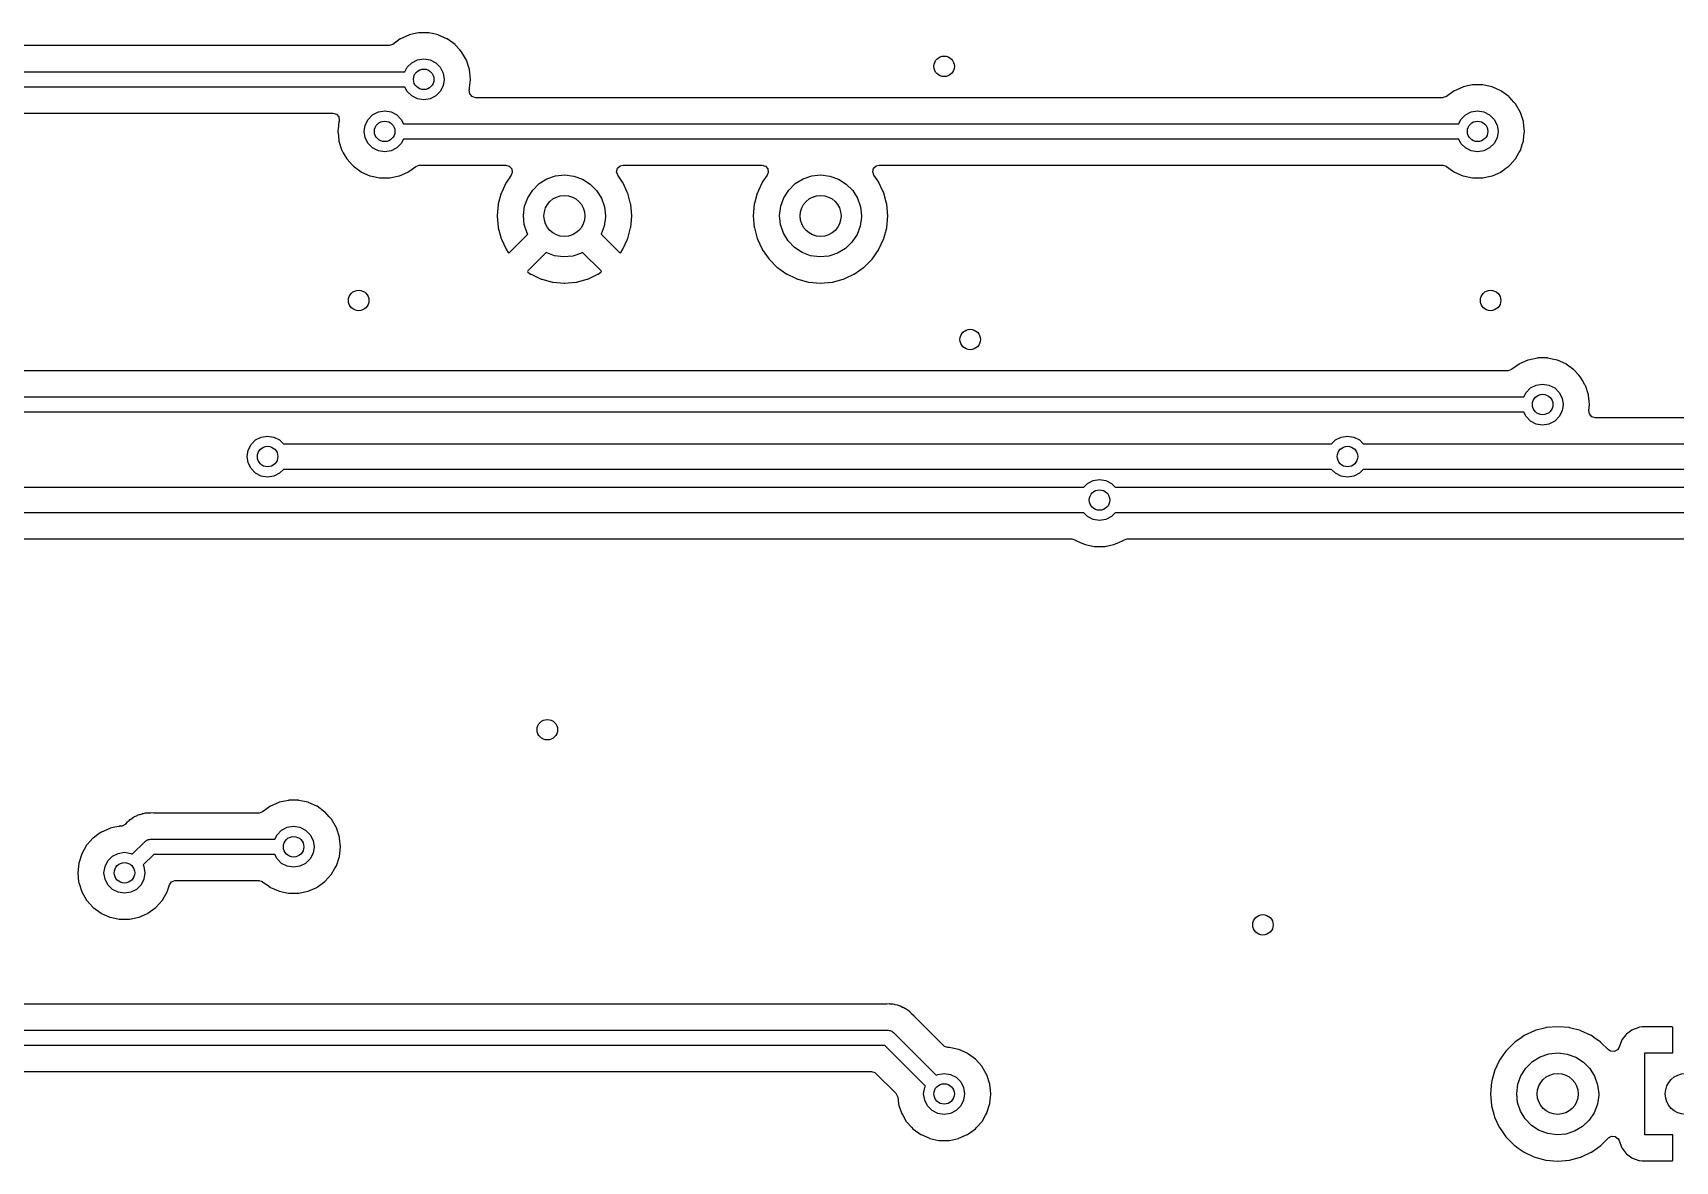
# Model space of a CAD drawing. Extents: x 51 to 243, y -135 to -54.
# Drawn here: x 165.85 to 197.91, y -116.38 to -94.34 of the extents above; entities that cross this region are included whole.
import ezdxf

# ---------------------------------------------------------------- set-up
doc = ezdxf.new("R2010")
doc.units = 0
doc.layers.add('BLACK', color=7, linetype='CONTINUOUS')

msp = doc.modelspace()

# ---------------------------------------------------------------- linework, layer by layer
at = {"layer": 'BLACK', "linetype": 'CONTINUOUS'}
for p, q in [((172.876, -94.5674), (172.809, -94.5913)), ((173.025, -94.4589), (172.876, -94.5673)), ((172.876, -94.5673), (172.876, -94.5674)), ((173.031, -94.4562), (173.025, -94.4589)), ((173.194, -94.3839), (173.031, -94.4562)), ((173.031, -94.4562), (173.031, -94.4562)), ((173.2, -94.3812), (173.194, -94.3839)), ((173.194, -94.3839), (173.194, -94.3839)), ((173.312, -94.3573), (173.2, -94.3812)), ((173.38, -94.3429), (173.312, -94.3573)), ((173.387, -94.3415), (173.38, -94.3429)), ((173.38, -94.3429), (173.38, -94.3429)), ((173.577, -94.3415), (173.387, -94.3415)), ((173.584, -94.3429), (173.577, -94.3415)), ((173.652, -94.3573), (173.584, -94.3429)), ((173.584, -94.3429), (173.584, -94.3429)), ((173.764, -94.3812), (173.652, -94.3573)), ((173.77, -94.3839), (173.764, -94.3812)), ((173.933, -94.4562), (173.77, -94.3839)), ((173.77, -94.3839), (173.77, -94.3839)), ((173.939, -94.4589), (173.933, -94.4562)), ((173.933, -94.4562), (173.933, -94.4562)), ((174.093, -94.5711), (173.939, -94.4589)), ((174.098, -94.576), (174.093, -94.5711)), ((174.184, -94.6714), (174.098, -94.576)), ((174.098, -94.576), (174.098, -94.576)), ((172.802, -94.5915), (107.441, -94.5915)), ((172.809, -94.5913), (172.802, -94.5915)), ((173.247, -94.9264), (173.358, -94.8696)), ((173.358, -94.8696), (173.482, -94.85)), ((173.482, -94.85), (173.606, -94.8696)), ((173.606, -94.8696), (173.717, -94.9264)), ((174.221, -94.7131), (174.184, -94.6714)), ((174.317, -94.8784), (174.221, -94.7131)), ((174.376, -95.0601), (174.317, -94.8784)), ((99.06, -95.1), (173.115, -95.1)), ((173.115, -95.1), (173.158, -95.0149)), ((173.158, -95.0149), (173.247, -94.9264)), ((173.717, -94.9264), (173.806, -95.0149)), ((173.806, -95.0149), (173.862, -95.1264)), ((173.862, -95.1264), (173.882, -95.25)), ((174.396, -95.25), (174.376, -95.0601)), ((173.115, -95.4), (99.1221, -95.4)), ((173.158, -95.4851), (173.115, -95.4)), ((173.247, -95.5736), (173.158, -95.4851)), ((173.806, -95.4851), (173.717, -95.5736)), ((173.862, -95.3736), (173.806, -95.4851)), ((173.882, -95.25), (173.862, -95.3736)), ((174.37, -95.4636), (174.372, -95.4527)), ((174.38, -95.5338), (174.37, -95.4636)), ((174.372, -95.4527), (174.374, -95.4462)), ((174.372, -95.4527), (174.372, -95.4527)), ((174.374, -95.4462), (174.376, -95.4399)), ((174.376, -95.4399), (174.378, -95.4127)), ((174.378, -95.4127), (174.395, -95.2566)), ((174.426, -95.5875), (174.38, -95.5338)), ((174.395, -95.2566), (174.396, -95.25)), ((193.599, -95.4749), (193.45, -95.5833)), ((193.605, -95.4722), (193.599, -95.4749)), ((193.768, -95.3999), (193.605, -95.4722)), ((193.605, -95.4722), (193.605, -95.4722)), ((193.774, -95.3972), (193.768, -95.3999)), ((193.768, -95.3999), (193.768, -95.3999)), ((193.867, -95.3774), (193.774, -95.3972)), ((193.954, -95.3589), (193.867, -95.3774)), ((193.961, -95.3575), (193.954, -95.3589)), ((193.954, -95.3589), (193.954, -95.3589)), ((194.151, -95.3575), (193.961, -95.3575)), ((194.158, -95.3589), (194.151, -95.3575)), ((194.245, -95.3774), (194.158, -95.3589)), ((194.158, -95.3589), (194.158, -95.3589)), ((194.338, -95.3972), (194.245, -95.3774)), ((194.344, -95.3999), (194.338, -95.3972)), ((194.401, -95.4249), (194.344, -95.3999)), ((194.344, -95.3999), (194.344, -95.3999)), ((194.507, -95.4722), (194.401, -95.4249)), ((194.513, -95.4749), (194.507, -95.4722)), ((194.507, -95.4722), (194.507, -95.4722)), ((194.667, -95.5871), (194.513, -95.4749)), ((173.358, -95.6304), (173.247, -95.5736)), ((173.482, -95.65), (173.358, -95.6304)), ((173.606, -95.6304), (173.482, -95.65)), ((173.717, -95.5736), (173.606, -95.6304)), ((174.495, -95.6075), (174.426, -95.5875)), ((193.376, -95.6075), (174.495, -95.6075)), ((193.383, -95.6073), (193.376, -95.6075)), ((193.45, -95.5834), (193.383, -95.6073)), ((193.45, -95.5833), (193.45, -95.5834)), ((194.672, -95.592), (194.667, -95.5871)), ((194.762, -95.6924), (194.672, -95.592)), ((194.672, -95.592), (194.672, -95.592)), ((194.795, -95.7291), (194.762, -95.6924)), ((194.891, -95.8944), (194.795, -95.7291)), ((99.3849, -95.9085), (171.707, -95.9085)), ((171.707, -95.9085), (171.776, -95.9285)), ((171.776, -95.9285), (171.822, -95.9822)), ((171.818, -96.1592), (171.806, -96.266)), ((171.826, -96.0826), (171.818, -96.1592)), ((171.822, -95.9822), (171.832, -96.0524)), ((171.828, -96.0698), (171.826, -96.0761)), ((171.826, -96.0761), (171.826, -96.0826)), ((171.826, -96.0826), (171.826, -96.0826)), ((171.83, -96.0633), (171.828, -96.0698)), ((171.832, -96.0524), (171.83, -96.0633)), ((171.83, -96.0633), (171.83, -96.0633)), ((172.32, -96.266), (172.34, -96.1424)), ((172.34, -96.1424), (172.396, -96.0309)), ((172.396, -96.0309), (172.485, -95.9424)), ((172.485, -95.9424), (172.596, -95.8856)), ((172.596, -95.8856), (172.72, -95.866)), ((172.72, -95.866), (172.844, -95.8856)), ((172.844, -95.8856), (172.955, -95.9424)), ((172.955, -95.9424), (173.044, -96.0309)), ((173.044, -96.0309), (173.087, -96.116)), ((173.087, -96.116), (193.689, -96.116)), ((193.689, -96.116), (193.732, -96.0309)), ((193.732, -96.0309), (193.821, -95.9424)), ((193.821, -95.9424), (193.932, -95.8856)), ((193.932, -95.8856), (194.056, -95.866)), ((194.056, -95.866), (194.18, -95.8856)), ((194.18, -95.8856), (194.291, -95.9424)), ((194.291, -95.9424), (194.38, -96.0309)), ((194.38, -96.0309), (194.436, -96.1424)), ((194.436, -96.1424), (194.456, -96.266)), ((194.95, -96.0761), (194.891, -95.8944)), ((194.95, -96.0826), (194.95, -96.0761)), ((194.958, -96.1592), (194.95, -96.0826)), ((194.95, -96.0826), (194.95, -96.0826)), ((194.97, -96.266), (194.958, -96.1592)), ((171.806, -96.266), (171.807, -96.2726)), ((171.807, -96.2726), (171.815, -96.3453)), ((171.815, -96.3453), (171.826, -96.4559)), ((171.826, -96.4559), (171.885, -96.6376)), ((172.34, -96.3896), (172.32, -96.266)), ((172.396, -96.5011), (172.34, -96.3896)), ((172.485, -96.5896), (172.396, -96.5011)), ((173.044, -96.5011), (172.955, -96.5896)), ((173.087, -96.416), (173.044, -96.5011)), ((193.689, -96.416), (173.087, -96.416)), ((193.732, -96.5011), (193.689, -96.416)), ((193.821, -96.5896), (193.732, -96.5011)), ((194.38, -96.5011), (194.291, -96.5896)), ((194.436, -96.3896), (194.38, -96.5011)), ((194.456, -96.266), (194.436, -96.3896)), ((194.929, -96.52), (194.95, -96.4559)), ((194.95, -96.4559), (194.961, -96.3453)), ((194.961, -96.3453), (194.969, -96.2726)), ((194.969, -96.2726), (194.97, -96.266)), ((171.885, -96.6376), (171.889, -96.6433)), ((171.889, -96.6433), (171.889, -96.6433)), ((171.889, -96.6433), (171.912, -96.6827)), ((171.912, -96.6827), (171.981, -96.8029)), ((171.981, -96.8029), (171.985, -96.8079)), ((171.985, -96.8079), (171.985, -96.8079)), ((171.985, -96.8079), (172.086, -96.9198)), ((172.596, -96.6464), (172.485, -96.5896)), ((172.72, -96.666), (172.596, -96.6464)), ((172.844, -96.6464), (172.72, -96.666)), ((172.955, -96.5896), (172.844, -96.6464)), ((193.932, -96.6464), (193.821, -96.5896)), ((194.056, -96.666), (193.932, -96.6464)), ((194.18, -96.6464), (194.056, -96.666)), ((194.291, -96.5896), (194.18, -96.6464)), ((194.69, -96.9198), (194.791, -96.8079)), ((194.791, -96.8079), (194.795, -96.8029)), ((194.791, -96.8079), (194.791, -96.8079)), ((194.795, -96.8029), (194.864, -96.6827)), ((194.864, -96.6827), (194.887, -96.6433)), ((194.887, -96.6433), (194.891, -96.6376)), ((194.887, -96.6433), (194.887, -96.6433)), ((194.891, -96.6376), (194.929, -96.52)), ((172.086, -96.9198), (172.109, -96.9449)), ((172.109, -96.9449), (172.166, -96.9866)), ((172.166, -96.9866), (172.232, -97.0346)), ((172.232, -97.0346), (172.263, -97.0571)), ((172.263, -97.0571), (172.269, -97.0598)), ((172.269, -97.0598), (172.269, -97.0598)), ((172.269, -97.0598), (172.432, -97.1321)), ((172.432, -97.1321), (172.438, -97.1348)), ((172.438, -97.1348), (172.531, -97.1546)), ((172.909, -97.1546), (173.002, -97.1348)), ((173.002, -97.1348), (173.008, -97.1321)), ((173.008, -97.1321), (173.171, -97.0598)), ((173.171, -97.0598), (173.177, -97.0571)), ((173.171, -97.0598), (173.171, -97.0598)), ((173.177, -97.0571), (173.208, -97.0346)), ((173.208, -97.0346), (173.325, -96.9498)), ((173.325, -96.9498), (173.326, -96.9486)), ((173.326, -96.9486), (173.393, -96.9247)), ((173.393, -96.9247), (173.4, -96.9245)), ((173.4, -96.9245), (175.085, -96.9245)), ((175.085, -96.9245), (175.153, -96.9445)), ((175.188, -97.1228), (175.095, -97.256)), ((175.153, -96.9445), (175.2, -96.9982)), ((175.21, -97.0684), (175.188, -97.1228)), ((175.2, -96.9982), (175.21, -97.0684)), ((175.888, -97.1931), (176.057, -97.1357)), ((176.057, -97.1357), (176.235, -97.117)), ((176.235, -97.117), (176.412, -97.1381)), ((176.412, -97.1381), (176.58, -97.198)), ((177.247, -97.0555), (177.264, -96.9866)), ((177.27, -97.1228), (177.247, -97.0555)), ((177.264, -96.9866), (177.316, -96.9381)), ((177.363, -97.256), (177.27, -97.1228)), ((177.316, -96.9381), (177.373, -96.9245)), ((177.373, -96.9245), (180.085, -96.9245)), ((180.085, -96.9245), (180.153, -96.9445)), ((180.188, -97.1228), (180.091, -97.2603)), ((180.153, -96.9445), (180.199, -96.9982)), ((180.209, -97.0684), (180.188, -97.1228)), ((180.199, -96.9982), (180.209, -97.0684)), ((180.888, -97.1931), (181.057, -97.1357)), ((181.057, -97.1357), (181.235, -97.117)), ((181.235, -97.117), (181.412, -97.1381)), ((181.412, -97.1381), (181.58, -97.198)), ((182.248, -97.0555), (182.265, -96.9866)), ((182.27, -97.1228), (182.248, -97.0555)), ((182.265, -96.9866), (182.317, -96.9381)), ((182.367, -97.2603), (182.27, -97.1228)), ((182.317, -96.9381), (182.373, -96.9245)), ((182.373, -96.9245), (193.376, -96.9245)), ((193.376, -96.9245), (193.444, -96.9445)), ((193.444, -96.9445), (193.45, -96.9486)), ((193.45, -96.9486), (193.451, -96.9498)), ((193.451, -96.9498), (193.568, -97.0346)), ((193.568, -97.0346), (193.599, -97.0571)), ((193.599, -97.0571), (193.605, -97.0598)), ((193.605, -97.0598), (193.605, -97.0598)), ((193.605, -97.0598), (193.768, -97.1321)), ((193.768, -97.1321), (193.774, -97.1348)), ((193.774, -97.1348), (193.867, -97.1546)), ((194.245, -97.1546), (194.338, -97.1348)), ((194.338, -97.1348), (194.344, -97.1321)), ((194.344, -97.1321), (194.507, -97.0598)), ((194.507, -97.0598), (194.513, -97.0571)), ((194.507, -97.0598), (194.507, -97.0598)), ((194.513, -97.0571), (194.544, -97.0346)), ((194.544, -97.0346), (194.61, -96.9866)), ((194.61, -96.9866), (194.667, -96.9449)), ((194.667, -96.9449), (194.69, -96.9198)), ((172.531, -97.1546), (172.618, -97.1731)), ((172.618, -97.1731), (172.618, -97.1731)), ((172.618, -97.1731), (172.625, -97.1745)), ((172.625, -97.1745), (172.815, -97.1745)), ((172.815, -97.1745), (172.822, -97.1731)), ((172.822, -97.1731), (172.909, -97.1546)), ((172.822, -97.1731), (172.822, -97.1731)), ((174.998, -97.4629), (174.994, -97.4732)), ((175.09, -97.2655), (174.998, -97.4629)), ((175.095, -97.256), (175.09, -97.2655)), ((175.512, -97.5613), (175.609, -97.4114)), ((175.609, -97.4114), (175.736, -97.2866)), ((175.736, -97.2866), (175.888, -97.1931)), ((176.58, -97.198), (176.73, -97.2935)), ((176.73, -97.2935), (176.856, -97.4201)), ((176.856, -97.4201), (176.95, -97.5713)), ((177.368, -97.2655), (177.363, -97.256)), ((177.46, -97.4629), (177.368, -97.2655)), ((177.464, -97.4732), (177.46, -97.4629)), ((179.995, -97.4678), (179.993, -97.4731)), ((180.018, -97.4184), (179.995, -97.4678)), ((180.089, -97.2652), (180.018, -97.4184)), ((180.091, -97.2603), (180.089, -97.2652)), ((180.089, -97.2652), (180.089, -97.2652)), ((180.512, -97.5613), (180.609, -97.4114)), ((180.609, -97.4114), (180.736, -97.2866)), ((180.736, -97.2866), (180.888, -97.1931)), ((181.58, -97.198), (181.73, -97.2935)), ((181.73, -97.2935), (181.856, -97.4201)), ((181.856, -97.4201), (181.95, -97.5713)), ((182.369, -97.2652), (182.367, -97.2603)), ((182.44, -97.4184), (182.369, -97.2652)), ((182.369, -97.2652), (182.369, -97.2652)), ((182.463, -97.4678), (182.44, -97.4184)), ((182.465, -97.4731), (182.463, -97.4678)), ((193.867, -97.1546), (193.954, -97.1731)), ((193.954, -97.1731), (193.954, -97.1731)), ((193.954, -97.1731), (193.961, -97.1745)), ((193.961, -97.1745), (194.151, -97.1745)), ((194.151, -97.1745), (194.158, -97.1731)), ((194.158, -97.1731), (194.245, -97.1546)), ((194.158, -97.1731), (194.158, -97.1731)), ((174.935, -97.6945), (174.916, -97.9115)), ((174.937, -97.6837), (174.935, -97.6945)), ((174.994, -97.4732), (174.937, -97.6837)), ((175.429, -97.9058), (175.451, -97.7289)), ((175.451, -97.7289), (175.512, -97.5613)), ((176.95, -97.5713), (177.009, -97.7398)), ((177.009, -97.7398), (177.029, -97.917)), ((177.521, -97.6837), (177.464, -97.4732)), ((177.523, -97.6945), (177.521, -97.6837)), ((177.542, -97.9115), (177.523, -97.6945)), ((179.935, -97.6889), (179.916, -97.917)), ((179.947, -97.6469), (179.935, -97.6889)), ((179.993, -97.4731), (179.947, -97.6469)), ((179.993, -97.4731), (179.993, -97.4731)), ((180.429, -97.9058), (180.451, -97.7289)), ((180.451, -97.7289), (180.512, -97.5613)), ((181.95, -97.5713), (182.009, -97.7398)), ((182.009, -97.7398), (182.029, -97.917)), ((182.511, -97.6469), (182.465, -97.4731)), ((182.465, -97.4731), (182.465, -97.4731)), ((182.523, -97.6889), (182.511, -97.6469)), ((182.542, -97.917), (182.523, -97.6889)), ((174.916, -97.9115), (174.916, -97.9225)), ((174.916, -97.9225), (174.935, -98.1395)), ((175.446, -98.0833), (175.429, -97.9058)), ((175.503, -98.2526), (175.446, -98.0833)), ((177.029, -97.9393), (177.004, -98.116)), ((177.029, -97.917), (177.029, -97.9393)), ((177.523, -98.1395), (177.542, -97.9225)), ((177.542, -97.9225), (177.542, -97.9115)), ((179.916, -97.917), (179.935, -98.1451)), ((180.446, -98.0833), (180.429, -97.9058)), ((180.503, -98.2526), (180.446, -98.0833)), ((182.029, -97.9393), (182.004, -98.116)), ((182.029, -97.917), (182.029, -97.9393)), ((182.523, -98.1451), (182.542, -97.917)), ((174.935, -98.1395), (174.937, -98.1503)), ((174.937, -98.1503), (174.994, -98.3608)), ((174.994, -98.3608), (174.998, -98.3711)), ((174.998, -98.3711), (175.09, -98.5685)), ((175.155, -98.6314), (175.515, -98.2721)), ((175.515, -98.2721), (175.503, -98.2526)), ((177.004, -98.116), (176.944, -98.273)), ((176.944, -98.273), (177.303, -98.6321)), ((177.368, -98.5685), (177.46, -98.3711)), ((177.46, -98.3711), (177.464, -98.3608)), ((177.464, -98.3608), (177.521, -98.1503)), ((177.521, -98.1503), (177.523, -98.1395)), ((179.935, -98.1451), (179.937, -98.1504)), ((179.937, -98.1504), (179.937, -98.1504)), ((179.937, -98.1504), (179.992, -98.3564)), ((179.992, -98.3564), (179.995, -98.3662)), ((179.995, -98.3662), (179.997, -98.3712)), ((179.997, -98.3712), (179.997, -98.3712)), ((179.997, -98.3712), (180.089, -98.5688)), ((180.595, -98.4051), (180.503, -98.2526)), ((180.719, -98.5334), (180.595, -98.4051)), ((181.941, -98.2827), (181.842, -98.4312)), ((182.004, -98.116), (181.941, -98.2827)), ((182.369, -98.5688), (182.461, -98.3712)), ((182.461, -98.3712), (182.463, -98.3662)), ((182.461, -98.3712), (182.461, -98.3712)), ((182.463, -98.3662), (182.466, -98.3564)), ((182.466, -98.3564), (182.521, -98.1504)), ((182.521, -98.1504), (182.523, -98.1451)), ((182.521, -98.1504), (182.521, -98.1504)), ((175.09, -98.5685), (175.095, -98.578)), ((175.095, -98.578), (175.132, -98.63)), ((175.132, -98.63), (175.142, -98.6384)), ((175.142, -98.6384), (175.155, -98.6314)), ((175.873, -98.6327), (175.514, -98.9913)), ((176.035, -98.6932), (175.873, -98.6327)), ((176.212, -98.7168), (176.035, -98.6932)), ((176.39, -98.7007), (176.212, -98.7168)), ((176.559, -98.6455), (176.39, -98.7007)), ((176.584, -98.631), (176.559, -98.6455)), ((176.943, -98.9906), (176.584, -98.631)), ((177.303, -98.6321), (177.315, -98.6385)), ((177.315, -98.6385), (177.327, -98.6292)), ((177.327, -98.6292), (177.363, -98.578)), ((177.363, -98.578), (177.368, -98.5685)), ((180.089, -98.5688), (180.089, -98.5688)), ((180.089, -98.5688), (180.091, -98.5737)), ((180.091, -98.5737), (180.223, -98.7613)), ((180.868, -98.6311), (180.719, -98.5334)), ((181.035, -98.6932), (180.868, -98.6311)), ((181.212, -98.7168), (181.035, -98.6932)), ((181.39, -98.7007), (181.212, -98.7168)), ((181.559, -98.6455), (181.39, -98.7007)), ((181.713, -98.5542), (181.559, -98.6455)), ((181.842, -98.4312), (181.713, -98.5542)), ((182.235, -98.7613), (182.367, -98.5737)), ((182.367, -98.5737), (182.369, -98.5688)), ((182.369, -98.5688), (182.369, -98.5688)), ((175.514, -98.9913), (175.507, -99.0031)), ((175.507, -99.0031), (175.517, -99.0151)), ((175.517, -99.0151), (175.568, -99.0509)), ((175.568, -99.0509), (175.577, -99.0564)), ((175.577, -99.0564), (175.775, -99.1485)), ((176.683, -99.1485), (176.881, -99.0564)), ((176.881, -99.0564), (176.89, -99.0509)), ((176.89, -99.0509), (176.942, -99.0145)), ((176.942, -99.0145), (176.95, -99.004)), ((176.95, -99.004), (176.943, -98.9906)), ((180.223, -98.7613), (180.385, -98.9232)), ((180.385, -98.9232), (180.389, -98.9264)), ((180.389, -98.9264), (180.389, -98.9264)), ((180.389, -98.9264), (180.461, -98.9765)), ((180.461, -98.9765), (180.572, -99.0545)), ((180.572, -99.0545), (180.577, -99.0568)), ((180.577, -99.0568), (180.577, -99.0568)), ((180.577, -99.0568), (180.741, -99.1333)), ((181.717, -99.1333), (181.881, -99.0568)), ((181.881, -99.0568), (181.886, -99.0545)), ((181.881, -99.0568), (181.881, -99.0568)), ((181.886, -99.0545), (181.997, -98.9765)), ((181.997, -98.9765), (182.069, -98.9264)), ((182.069, -98.9264), (182.073, -98.9232)), ((182.069, -98.9264), (182.069, -98.9264)), ((182.073, -98.9232), (182.235, -98.7613)), ((175.775, -99.1485), (175.785, -99.1522)), ((175.785, -99.1522), (175.996, -99.2086)), ((175.996, -99.2086), (176.006, -99.2105)), ((176.006, -99.2105), (176.224, -99.2295)), ((176.224, -99.2295), (176.234, -99.2295)), ((176.234, -99.2295), (176.452, -99.2105)), ((176.452, -99.2105), (176.462, -99.2086)), ((176.462, -99.2086), (176.673, -99.1522)), ((176.673, -99.1522), (176.683, -99.1485)), ((180.741, -99.1333), (180.78, -99.1513)), ((180.78, -99.1513), (180.785, -99.1527)), ((180.785, -99.1527), (180.785, -99.1527)), ((180.785, -99.1527), (180.996, -99.2091)), ((180.996, -99.2091), (180.996, -99.2091)), ((180.996, -99.2091), (181.001, -99.2105)), ((181.001, -99.2105), (181.229, -99.2305)), ((181.229, -99.2305), (181.457, -99.2105)), ((181.457, -99.2105), (181.462, -99.2091)), ((181.462, -99.2091), (181.673, -99.1527)), ((181.462, -99.2091), (181.462, -99.2091)), ((181.673, -99.1527), (181.678, -99.1513)), ((181.673, -99.1527), (181.673, -99.1527)), ((181.678, -99.1513), (181.717, -99.1333)), ((194.646, -100.941), (98.2162, -100.941)), ((194.653, -100.941), (194.646, -100.941)), ((194.72, -100.917), (194.653, -100.941)), ((194.869, -100.809), (194.72, -100.917)), ((194.72, -100.917), (194.72, -100.917)), ((194.875, -100.806), (194.869, -100.809)), ((195.038, -100.734), (194.875, -100.806)), ((194.875, -100.806), (194.875, -100.806)), ((195.044, -100.731), (195.038, -100.734)), ((195.038, -100.734), (195.038, -100.734)), ((195.137, -100.711), (195.044, -100.731)), ((195.224, -100.693), (195.137, -100.711)), ((195.231, -100.691), (195.224, -100.693)), ((195.224, -100.693), (195.224, -100.693)), ((195.421, -100.691), (195.231, -100.691)), ((195.428, -100.693), (195.421, -100.691)), ((195.515, -100.711), (195.428, -100.693)), ((195.428, -100.693), (195.428, -100.693)), ((195.608, -100.731), (195.515, -100.711)), ((195.614, -100.734), (195.608, -100.731)), ((195.777, -100.806), (195.614, -100.734)), ((195.614, -100.734), (195.614, -100.734)), ((195.783, -100.809), (195.777, -100.806)), ((195.777, -100.806), (195.777, -100.806)), ((195.937, -100.921), (195.783, -100.809)), ((195.942, -100.926), (195.937, -100.921)), ((196.031, -101.025), (195.942, -100.926)), ((195.942, -100.926), (195.942, -100.926)), ((195.002, -101.365), (195.091, -101.276)), ((195.091, -101.276), (195.202, -101.22)), ((195.202, -101.22), (195.326, -101.2)), ((195.326, -101.2), (195.45, -101.22)), ((195.45, -101.22), (195.561, -101.276)), ((195.561, -101.276), (195.65, -101.365)), ((196.065, -101.063), (196.031, -101.025)), ((196.103, -101.129), (196.065, -101.063)), ((196.152, -101.213), (196.103, -101.129)), ((196.161, -101.228), (196.152, -101.213)), ((196.22, -101.41), (196.161, -101.228)), ((97.903, -101.45), (194.959, -101.45)), ((194.959, -101.45), (195.002, -101.365)), ((195.65, -101.365), (195.706, -101.476)), ((195.706, -101.476), (195.726, -101.6)), ((195.726, -101.6), (195.706, -101.724)), ((196.22, -101.417), (196.22, -101.41)), ((196.233, -101.535), (196.22, -101.417)), ((196.22, -101.417), (196.22, -101.417)), ((196.228, -101.714), (196.24, -101.6)), ((196.24, -101.6), (196.233, -101.535)), ((194.959, -101.75), (97.903, -101.75)), ((195.002, -101.835), (194.959, -101.75)), ((195.091, -101.924), (195.002, -101.835)), ((195.202, -101.98), (195.091, -101.924)), ((195.561, -101.924), (195.45, -101.98)), ((195.65, -101.835), (195.561, -101.924)), ((195.706, -101.724), (195.65, -101.835)), ((196.227, -101.718), (196.228, -101.714)), ((196.238, -101.784), (196.227, -101.718)), ((196.284, -101.837), (196.238, -101.784)), ((196.352, -101.858), (196.284, -101.837)), ((200.587, -101.858), (196.352, -101.858)), ((170.199, -102.292), (170.31, -102.236)), ((170.31, -102.236), (170.434, -102.216)), ((170.434, -102.216), (170.558, -102.236)), ((170.558, -102.236), (170.669, -102.292)), ((191.281, -102.292), (191.392, -102.236)), ((191.392, -102.236), (191.516, -102.216)), ((191.516, -102.216), (191.64, -102.236)), ((191.64, -102.236), (191.751, -102.292)), ((195.326, -102), (195.202, -101.98)), ((195.45, -101.98), (195.326, -102)), ((170.034, -102.616), (170.054, -102.492)), ((170.054, -102.492), (170.11, -102.381)), ((170.11, -102.381), (170.199, -102.292)), ((170.669, -102.292), (170.743, -102.366)), ((170.743, -102.366), (191.207, -102.366)), ((191.207, -102.366), (191.281, -102.292)), ((191.751, -102.292), (191.825, -102.366)), ((191.825, -102.366), (206.296, -102.366)), ((170.054, -102.74), (170.034, -102.616)), ((170.11, -102.851), (170.054, -102.74)), ((170.199, -102.94), (170.11, -102.851)), ((170.743, -102.866), (170.669, -102.94)), ((191.207, -102.866), (170.743, -102.866)), ((191.281, -102.94), (191.207, -102.866)), ((191.825, -102.866), (191.751, -102.94)), ((206.546, -102.866), (191.825, -102.866)), ((165.207, -103.215), (186.366, -103.215)), ((170.31, -102.996), (170.199, -102.94)), ((170.434, -103.016), (170.31, -102.996)), ((170.558, -102.996), (170.434, -103.016)), ((170.669, -102.94), (170.558, -102.996)), ((186.366, -103.215), (186.439, -103.142)), ((186.439, -103.142), (186.551, -103.085)), ((186.551, -103.085), (186.675, -103.066)), ((186.675, -103.066), (186.798, -103.085)), ((186.798, -103.085), (186.91, -103.142)), ((186.91, -103.142), (186.983, -103.215)), ((186.983, -103.215), (202.526, -103.216)), ((191.392, -102.996), (191.281, -102.94)), ((191.516, -103.016), (191.392, -102.996)), ((191.64, -102.996), (191.516, -103.016)), ((191.751, -102.94), (191.64, -102.996)), ((186.366, -103.715), (165.054, -103.715)), ((186.439, -103.789), (186.366, -103.715)), ((186.551, -103.846), (186.439, -103.789)), ((186.675, -103.865), (186.551, -103.846)), ((186.798, -103.846), (186.675, -103.865)), ((186.91, -103.789), (186.798, -103.846)), ((186.983, -103.715), (186.91, -103.789)), ((202.276, -103.716), (186.983, -103.715)), ((165.206, -104.224), (186.132, -104.224)), ((186.132, -104.224), (186.206, -104.248)), ((186.206, -104.248), (186.212, -104.253)), ((186.212, -104.253), (186.212, -104.253)), ((186.212, -104.253), (186.218, -104.257)), ((186.218, -104.257), (186.224, -104.259)), ((186.224, -104.259), (186.224, -104.259)), ((186.224, -104.259), (186.285, -104.286)), ((186.285, -104.286), (186.392, -104.334)), ((186.392, -104.334), (186.486, -104.354)), ((186.486, -104.354), (186.573, -104.373)), ((186.573, -104.373), (186.573, -104.373)), ((186.573, -104.373), (186.579, -104.374)), ((186.579, -104.374), (186.77, -104.374)), ((186.77, -104.374), (186.777, -104.373)), ((186.777, -104.373), (186.863, -104.354)), ((186.777, -104.373), (186.777, -104.373)), ((186.863, -104.354), (186.957, -104.334)), ((186.957, -104.334), (187.064, -104.286)), ((187.064, -104.286), (187.125, -104.259)), ((187.125, -104.259), (187.131, -104.257)), ((187.125, -104.259), (187.125, -104.259)), ((187.131, -104.257), (187.137, -104.253)), ((187.137, -104.253), (187.143, -104.248)), ((187.137, -104.253), (187.137, -104.253)), ((187.143, -104.248), (187.217, -104.224)), ((187.217, -104.224), (190.754, -104.224)), ((190.754, -104.224), (201.641, -104.224)), ((170.84, -109.329), (170.769, -109.344)), ((170.847, -109.328), (170.84, -109.329)), ((170.84, -109.329), (170.84, -109.329)), ((171.037, -109.328), (170.847, -109.328)), ((171.044, -109.329), (171.037, -109.328)), ((171.115, -109.344), (171.044, -109.329)), ((171.044, -109.329), (171.044, -109.329)), ((167.848, -109.646), (167.828, -109.654)), ((167.866, -109.638), (167.848, -109.646)), ((167.878, -109.631), (167.866, -109.638)), ((167.884, -109.627), (167.878, -109.631)), ((167.929, -109.614), (167.884, -109.627)), ((167.94, -109.61), (167.929, -109.614)), ((167.976, -109.596), (167.94, -109.61)), ((167.983, -109.593), (167.976, -109.596)), ((167.976, -109.596), (167.976, -109.596)), ((167.991, -109.592), (167.983, -109.593)), ((167.997, -109.591), (167.991, -109.592)), ((167.991, -109.592), (167.991, -109.592)), ((168.004, -109.59), (167.997, -109.591)), ((168.024, -109.586), (168.004, -109.59)), ((168.044, -109.58), (168.024, -109.586)), ((168.09, -109.579), (168.044, -109.58)), ((168.102, -109.578), (168.09, -109.579)), ((168.107, -109.578), (168.102, -109.578)), ((168.136, -109.578), (168.107, -109.578)), ((168.14, -109.577), (168.136, -109.578)), ((168.155, -109.577), (168.14, -109.577)), ((168.21, -109.575), (168.155, -109.577)), ((168.218, -109.577), (168.21, -109.575)), ((168.23, -109.578), (168.218, -109.577)), ((168.218, -109.577), (168.218, -109.577)), ((170.262, -109.578), (168.23, -109.578)), ((170.269, -109.577), (170.262, -109.578)), ((170.336, -109.553), (170.269, -109.577)), ((170.4, -109.506), (170.336, -109.553)), ((170.336, -109.553), (170.336, -109.553)), ((170.48, -109.449), (170.4, -109.506)), ((170.485, -109.445), (170.48, -109.449)), ((170.48, -109.449), (170.48, -109.449)), ((170.491, -109.442), (170.485, -109.445)), ((170.654, -109.37), (170.491, -109.442)), ((170.491, -109.442), (170.491, -109.442)), ((170.66, -109.367), (170.654, -109.37)), ((170.654, -109.37), (170.654, -109.37)), ((170.769, -109.344), (170.66, -109.367)), ((171.224, -109.367), (171.115, -109.344)), ((171.23, -109.37), (171.224, -109.367)), ((171.393, -109.442), (171.23, -109.37)), ((171.23, -109.37), (171.23, -109.37)), ((171.399, -109.445), (171.393, -109.442)), ((171.393, -109.442), (171.393, -109.442)), ((171.553, -109.557), (171.399, -109.445)), ((171.558, -109.562), (171.553, -109.557)), ((171.638, -109.651), (171.558, -109.562)), ((171.558, -109.562), (171.558, -109.562)), ((171.681, -109.699), (171.638, -109.651)), ((167.178, -109.957), (167.147, -109.979)), ((167.183, -109.953), (167.178, -109.957)), ((167.178, -109.957), (167.178, -109.957)), ((167.189, -109.95), (167.183, -109.953)), ((167.352, -109.878), (167.189, -109.95)), ((167.189, -109.95), (167.189, -109.95)), ((167.358, -109.875), (167.352, -109.878)), ((167.352, -109.878), (167.352, -109.878)), ((167.451, -109.855), (167.358, -109.875)), ((167.538, -109.837), (167.451, -109.855)), ((167.545, -109.835), (167.538, -109.837)), ((167.538, -109.837), (167.538, -109.837)), ((167.565, -109.835), (167.545, -109.835)), ((167.592, -109.833), (167.565, -109.835)), ((167.654, -109.799), (167.592, -109.833)), ((167.656, -109.797), (167.654, -109.799)), ((167.664, -109.788), (167.656, -109.797)), ((167.689, -109.758), (167.664, -109.788)), ((167.694, -109.752), (167.689, -109.758)), ((167.711, -109.74), (167.694, -109.752)), ((167.726, -109.727), (167.711, -109.74)), ((167.741, -109.712), (167.726, -109.727)), ((167.748, -109.708), (167.741, -109.712)), ((167.781, -109.688), (167.748, -109.708)), ((167.748, -109.708), (167.748, -109.708)), ((167.791, -109.682), (167.781, -109.688)), ((167.818, -109.661), (167.791, -109.682)), ((167.828, -109.654), (167.818, -109.661)), ((170.618, -110.001), (170.707, -109.912)), ((170.707, -109.912), (170.818, -109.856)), ((170.818, -109.856), (170.942, -109.836)), ((170.942, -109.836), (171.066, -109.856)), ((171.066, -109.856), (171.177, -109.912)), ((171.177, -109.912), (171.266, -110.001)), ((171.777, -109.864), (171.681, -109.699)), ((171.836, -110.046), (171.777, -109.864)), ((166.901, -110.207), (166.805, -110.372)), ((166.92, -110.186), (166.901, -110.207)), ((167.024, -110.07), (166.92, -110.186)), ((167.029, -110.065), (167.024, -110.07)), ((167.024, -110.07), (167.024, -110.07)), ((167.147, -109.979), (167.029, -110.065)), ((167.793, -110.379), (168.042, -110.13)), ((168.042, -110.13), (168.059, -110.12)), ((168.059, -110.12), (168.073, -110.106)), ((168.073, -110.106), (168.092, -110.101)), ((168.092, -110.101), (168.109, -110.091)), ((168.109, -110.091), (168.129, -110.091)), ((168.129, -110.091), (168.148, -110.086)), ((168.148, -110.086), (170.575, -110.086)), ((170.575, -110.086), (170.618, -110.001)), ((171.266, -110.001), (171.322, -110.112)), ((171.322, -110.112), (171.342, -110.236)), ((171.342, -110.236), (171.322, -110.36)), ((171.836, -110.053), (171.836, -110.046)), ((171.838, -110.066), (171.836, -110.053)), ((171.836, -110.053), (171.836, -110.053)), ((171.836, -110.426), (171.856, -110.236)), ((171.856, -110.236), (171.838, -110.066)), ((166.746, -110.554), (166.726, -110.744)), ((166.805, -110.372), (166.746, -110.554)), ((167.26, -110.62), (167.316, -110.509)), ((167.316, -110.509), (167.405, -110.42)), ((167.405, -110.42), (167.516, -110.364)), ((167.516, -110.364), (167.64, -110.344)), ((167.64, -110.344), (167.764, -110.364)), ((167.764, -110.364), (167.793, -110.379)), ((168.21, -110.386), (168.005, -110.591)), ((168.005, -110.591), (168.02, -110.62)), ((170.575, -110.386), (168.21, -110.386)), ((170.618, -110.471), (170.575, -110.386)), ((170.707, -110.56), (170.618, -110.471)), ((170.818, -110.616), (170.707, -110.56)), ((171.177, -110.56), (171.066, -110.616)), ((171.266, -110.471), (171.177, -110.56)), ((171.322, -110.36), (171.266, -110.471)), ((171.743, -110.665), (171.773, -110.613)), ((171.773, -110.613), (171.777, -110.608)), ((171.773, -110.613), (171.773, -110.613)), ((171.777, -110.608), (171.836, -110.426)), ((166.726, -110.744), (166.727, -110.751)), ((166.727, -110.751), (166.745, -110.919)), ((166.745, -110.919), (166.746, -110.934)), ((166.746, -110.934), (166.805, -111.116)), ((167.24, -110.744), (167.26, -110.62)), ((167.26, -110.868), (167.24, -110.744)), ((167.316, -110.979), (167.26, -110.868)), ((168.02, -110.868), (167.964, -110.979)), ((168.02, -110.62), (168.04, -110.744)), ((168.04, -110.744), (168.02, -110.868)), ((168.518, -110.982), (168.558, -110.923)), ((168.558, -110.923), (168.624, -110.895)), ((168.624, -110.895), (168.638, -110.894)), ((168.638, -110.894), (170.262, -110.894)), ((170.262, -110.894), (170.33, -110.915)), ((170.33, -110.915), (170.336, -110.919)), ((170.336, -110.919), (170.362, -110.938)), ((170.942, -110.636), (170.818, -110.616)), ((171.066, -110.616), (170.942, -110.636)), ((171.399, -111.027), (171.553, -110.915)), ((171.553, -110.915), (171.558, -110.91)), ((171.558, -110.91), (171.677, -110.778)), ((171.677, -110.778), (171.681, -110.773)), ((171.677, -110.778), (171.677, -110.778)), ((171.681, -110.773), (171.743, -110.665)), ((166.805, -111.116), (166.901, -111.281)), ((167.405, -111.068), (167.316, -110.979)), ((167.516, -111.124), (167.405, -111.068)), ((167.64, -111.144), (167.516, -111.124)), ((167.764, -111.124), (167.64, -111.144)), ((167.875, -111.068), (167.764, -111.124)), ((167.964, -110.979), (167.875, -111.068)), ((168.379, -111.281), (168.475, -111.116)), ((168.475, -111.116), (168.518, -110.982)), ((170.362, -110.938), (170.423, -110.982)), ((170.423, -110.982), (170.485, -111.027)), ((170.485, -111.027), (170.491, -111.03)), ((170.491, -111.03), (170.491, -111.03)), ((170.491, -111.03), (170.644, -111.098)), ((170.644, -111.098), (170.66, -111.105)), ((170.66, -111.105), (170.753, -111.125)), ((170.753, -111.125), (170.84, -111.143)), ((170.84, -111.143), (170.84, -111.143)), ((170.84, -111.143), (170.847, -111.144)), ((170.847, -111.144), (171.037, -111.144)), ((171.037, -111.144), (171.044, -111.143)), ((171.044, -111.143), (171.131, -111.125)), ((171.044, -111.143), (171.044, -111.143)), ((171.131, -111.125), (171.224, -111.105)), ((171.224, -111.105), (171.24, -111.098)), ((171.24, -111.098), (171.393, -111.03)), ((171.393, -111.03), (171.399, -111.027)), ((171.393, -111.03), (171.393, -111.03)), ((166.901, -111.281), (166.905, -111.286)), ((166.905, -111.286), (166.905, -111.286)), ((166.905, -111.286), (167.024, -111.418)), ((167.024, -111.418), (167.029, -111.423)), ((167.029, -111.423), (167.183, -111.535)), ((167.183, -111.535), (167.189, -111.538)), ((167.189, -111.538), (167.189, -111.538)), ((167.189, -111.538), (167.352, -111.61)), ((167.928, -111.61), (168.091, -111.538)), ((168.091, -111.538), (168.097, -111.535)), ((168.091, -111.538), (168.091, -111.538)), ((168.097, -111.535), (168.251, -111.423)), ((168.251, -111.423), (168.256, -111.418)), ((168.256, -111.418), (168.375, -111.286)), ((168.375, -111.286), (168.379, -111.281)), ((168.375, -111.286), (168.375, -111.286)), ((167.352, -111.61), (167.358, -111.613)), ((167.358, -111.613), (167.451, -111.633)), ((167.451, -111.633), (167.538, -111.651)), ((167.538, -111.651), (167.538, -111.651)), ((167.538, -111.651), (167.545, -111.652)), ((167.545, -111.652), (167.735, -111.652)), ((167.735, -111.652), (167.742, -111.651)), ((167.742, -111.651), (167.829, -111.633)), ((167.742, -111.651), (167.742, -111.651)), ((167.829, -111.633), (167.922, -111.613)), ((167.922, -111.613), (167.928, -111.61)), ((182.509, -113.308), (160.722, -113.308)), ((182.521, -113.307), (182.509, -113.308)), ((182.567, -113.303), (182.521, -113.307)), ((182.575, -113.304), (182.567, -113.303)), ((182.589, -113.306), (182.575, -113.304)), ((182.608, -113.308), (182.589, -113.306)), ((182.63, -113.308), (182.608, -113.308)), ((182.646, -113.312), (182.63, -113.308)), ((182.674, -113.319), (182.646, -113.312)), ((182.686, -113.322), (182.674, -113.319)), ((182.732, -113.329), (182.686, -113.322)), ((182.751, -113.338), (182.732, -113.329)), ((182.77, -113.344), (182.751, -113.338)), ((182.791, -113.349), (182.77, -113.344)), ((182.798, -113.353), (182.791, -113.349)), ((182.831, -113.372), (182.798, -113.353)), ((182.798, -113.353), (182.798, -113.353)), ((182.842, -113.377), (182.831, -113.372)), ((182.877, -113.392), (182.842, -113.377)), ((182.884, -113.395), (182.877, -113.392)), ((182.877, -113.392), (182.877, -113.392)), ((182.891, -113.4), (182.884, -113.395)), ((182.901, -113.408), (182.891, -113.4)), ((182.918, -113.419), (182.901, -113.408)), ((182.93, -113.426), (182.918, -113.419)), ((182.937, -113.43), (182.93, -113.426)), ((182.942, -113.435), (182.937, -113.43)), ((182.97, -113.461), (182.942, -113.435)), ((182.979, -113.469), (182.97, -113.461)), ((182.983, -113.472), (182.979, -113.469)), ((183.003, -113.492), (182.983, -113.472)), ((183.006, -113.495), (183.003, -113.492)), ((183.058, -113.543), (183.006, -113.495)), ((153.549, -113.816), (182.546, -113.816)), ((182.546, -113.816), (182.566, -113.822)), ((183.062, -113.55), (183.058, -113.543)), ((183.07, -113.559), (183.062, -113.55)), ((183.062, -113.55), (183.062, -113.55)), ((183.628, -114.117), (183.07, -113.559)), ((195.387, -113.77), (195.176, -113.826)), ((195.392, -113.768), (195.387, -113.77)), ((195.387, -113.77), (195.387, -113.77)), ((195.62, -113.749), (195.392, -113.768)), ((195.848, -113.768), (195.62, -113.749)), ((195.853, -113.77), (195.848, -113.768)), ((196.064, -113.826), (195.853, -113.77)), ((195.853, -113.77), (195.853, -113.77)), ((197.066, -113.817), (196.964, -113.894)), ((197.082, -113.809), (197.066, -113.817)), ((197.202, -113.764), (197.082, -113.809)), ((197.218, -113.76), (197.202, -113.764)), ((197.269, -113.754), (197.218, -113.76)), ((197.275, -113.754), (197.269, -113.754)), ((197.852, -113.754), (197.275, -113.754)), ((197.86, -113.756), (197.852, -113.754)), ((197.862, -113.757), (197.86, -113.756)), ((197.866, -113.772), (197.862, -113.757)), ((197.866, -114.262), (197.866, -113.772)), ((182.484, -114.116), (153.634, -114.116)), ((183.277, -114.909), (182.484, -114.116)), ((182.566, -113.822), (182.585, -113.822)), ((182.585, -113.822), (182.602, -113.831)), ((182.602, -113.831), (182.621, -113.837)), ((182.621, -113.837), (182.635, -113.851)), ((182.635, -113.851), (182.653, -113.86)), ((182.653, -113.86), (183.489, -114.697)), ((183.649, -114.133), (183.628, -114.117)), ((183.717, -114.153), (183.649, -114.133)), ((194.776, -114.056), (194.614, -114.218)), ((194.78, -114.053), (194.776, -114.056)), ((194.906, -113.965), (194.78, -114.053)), ((194.78, -114.053), (194.78, -114.053)), ((194.963, -113.924), (194.906, -113.965)), ((194.968, -113.922), (194.963, -113.924)), ((195.166, -113.83), (194.968, -113.922)), ((194.968, -113.922), (194.968, -113.922)), ((195.171, -113.828), (195.166, -113.83)), ((195.166, -113.83), (195.166, -113.83)), ((195.176, -113.826), (195.171, -113.828)), ((195.176, -113.826), (195.176, -113.826)), ((196.069, -113.828), (196.064, -113.826)), ((196.064, -113.826), (196.064, -113.826)), ((196.074, -113.83), (196.069, -113.828)), ((196.272, -113.922), (196.074, -113.83)), ((196.074, -113.83), (196.074, -113.83)), ((196.277, -113.924), (196.272, -113.922)), ((196.272, -113.922), (196.272, -113.922)), ((196.334, -113.965), (196.277, -113.924)), ((196.46, -114.053), (196.334, -113.965)), ((196.464, -114.056), (196.46, -114.053)), ((196.46, -114.053), (196.46, -114.053)), ((196.61, -114.202), (196.464, -114.056)), ((196.867, -114.024), (196.819, -114.152)), ((196.875, -114.008), (196.867, -114.024)), ((196.952, -113.906), (196.875, -114.008)), ((196.964, -113.894), (196.952, -113.906)), ((183.737, -114.153), (183.717, -114.153)), ((183.744, -114.155), (183.737, -114.153)), ((183.831, -114.173), (183.744, -114.155)), ((183.744, -114.155), (183.744, -114.155)), ((183.924, -114.193), (183.831, -114.173)), ((183.93, -114.196), (183.924, -114.193)), ((184.093, -114.268), (183.93, -114.196)), ((183.93, -114.196), (183.93, -114.196)), ((184.099, -114.271), (184.093, -114.268)), ((184.093, -114.268), (184.093, -114.268)), ((184.253, -114.383), (184.099, -114.271)), ((184.381, -114.525), (184.253, -114.383)), ((194.477, -114.418), (194.386, -114.613)), ((194.48, -114.41), (194.477, -114.418)), ((194.482, -114.405), (194.48, -114.41)), ((194.48, -114.41), (194.48, -114.41)), ((194.558, -114.297), (194.482, -114.405)), ((194.611, -114.222), (194.558, -114.297)), ((194.614, -114.218), (194.611, -114.222)), ((194.611, -114.222), (194.611, -114.222)), ((195, -114.556), (195.127, -114.432)), ((195.127, -114.432), (195.279, -114.338)), ((195.279, -114.338), (195.448, -114.281)), ((195.448, -114.281), (195.626, -114.262)), ((195.626, -114.262), (195.803, -114.283)), ((195.803, -114.283), (195.971, -114.343)), ((195.971, -114.343), (196.121, -114.439)), ((196.121, -114.439), (196.247, -114.565)), ((196.653, -114.23), (196.61, -114.202)), ((196.724, -114.236), (196.653, -114.23)), ((196.787, -114.204), (196.724, -114.236)), ((196.817, -114.151), (196.787, -114.204)), ((196.819, -114.152), (196.817, -114.151)), ((197.32, -115.862), (197.32, -114.262)), ((197.32, -114.262), (197.866, -114.262)), ((158.803, -114.625), (182.222, -114.625)), ((182.222, -114.625), (182.29, -114.645)), ((182.29, -114.645), (182.311, -114.662)), ((182.311, -114.662), (182.699, -115.05)), ((183.489, -114.697), (183.518, -114.682)), ((183.518, -114.682), (183.642, -114.662)), ((183.642, -114.662), (183.766, -114.682)), ((183.766, -114.682), (183.877, -114.738)), ((183.877, -114.738), (183.966, -114.827)), ((184.384, -114.531), (184.381, -114.525)), ((184.465, -114.67), (184.384, -114.531)), ((184.477, -114.69), (184.465, -114.67)), ((184.536, -114.872), (184.477, -114.69)), ((194.384, -114.618), (194.334, -114.806)), ((194.386, -114.613), (194.384, -114.618)), ((194.384, -114.618), (194.384, -114.618)), ((194.842, -114.874), (194.903, -114.706)), ((194.903, -114.706), (195, -114.556)), ((196.247, -114.565), (196.341, -114.716)), ((196.341, -114.716), (196.4, -114.885)), ((182.699, -115.05), (182.733, -115.113)), ((183.242, -115.062), (183.262, -114.938)), ((183.262, -115.186), (183.242, -115.062)), ((183.262, -114.938), (183.277, -114.909)), ((183.966, -114.827), (184.022, -114.938)), ((184.022, -114.938), (184.042, -115.062)), ((184.042, -115.062), (184.022, -115.186)), ((184.536, -114.879), (184.536, -114.872)), ((184.536, -114.879), (184.536, -114.879)), ((184.548, -114.987), (184.536, -114.879)), ((184.536, -115.243), (184.555, -115.069)), ((184.556, -115.062), (184.548, -114.987)), ((184.555, -115.069), (184.556, -115.062)), ((194.326, -114.834), (194.307, -115.062)), ((194.307, -115.062), (194.326, -115.29)), ((194.334, -114.806), (194.326, -114.834)), ((194.82, -115.051), (194.842, -114.874)), ((194.837, -115.228), (194.82, -115.051)), ((196.42, -115.084), (196.395, -115.261)), ((196.4, -114.885), (196.42, -115.062)), ((196.42, -115.062), (196.42, -115.084)), ((182.733, -115.113), (182.735, -115.126)), ((182.735, -115.126), (182.748, -115.252)), ((182.748, -115.252), (182.75, -115.258)), ((182.75, -115.258), (182.75, -115.258)), ((182.75, -115.258), (182.759, -115.285)), ((182.759, -115.285), (182.807, -115.434)), ((183.318, -115.297), (183.262, -115.186)), ((183.407, -115.386), (183.318, -115.297)), ((183.518, -115.442), (183.407, -115.386)), ((183.877, -115.386), (183.766, -115.442)), ((183.966, -115.297), (183.877, -115.386)), ((184.022, -115.186), (183.966, -115.297)), ((184.477, -115.434), (184.536, -115.252)), ((184.536, -115.252), (184.536, -115.243)), ((194.326, -115.29), (194.328, -115.295)), ((194.328, -115.295), (194.328, -115.295)), ((194.328, -115.295), (194.379, -115.486)), ((194.894, -115.398), (194.837, -115.228)), ((194.986, -115.55), (194.894, -115.398)), ((196.395, -115.261), (196.332, -115.428)), ((182.807, -115.434), (182.811, -115.439)), ((182.811, -115.439), (182.811, -115.439)), ((182.811, -115.439), (182.834, -115.479)), ((182.834, -115.479), (182.903, -115.599)), ((182.903, -115.599), (182.907, -115.604)), ((182.907, -115.604), (182.907, -115.604)), ((182.907, -115.604), (183.009, -115.717)), ((183.009, -115.717), (183.031, -115.741)), ((183.031, -115.741), (183.185, -115.853)), ((183.642, -115.462), (183.518, -115.442)), ((183.766, -115.442), (183.642, -115.462)), ((184.099, -115.853), (184.253, -115.741)), ((184.253, -115.741), (184.275, -115.717)), ((184.275, -115.717), (184.377, -115.604)), ((184.377, -115.604), (184.381, -115.599)), ((184.377, -115.604), (184.377, -115.604)), ((184.381, -115.599), (184.45, -115.479)), ((184.45, -115.479), (184.473, -115.439)), ((184.473, -115.439), (184.477, -115.434)), ((184.473, -115.439), (184.473, -115.439)), ((194.379, -115.486), (194.386, -115.511)), ((194.386, -115.511), (194.388, -115.516)), ((194.388, -115.516), (194.388, -115.516)), ((194.388, -115.516), (194.48, -115.714)), ((194.48, -115.714), (194.48, -115.714)), ((194.48, -115.714), (194.482, -115.719)), ((194.482, -115.719), (194.54, -115.8)), ((195.11, -115.678), (194.986, -115.55)), ((195.259, -115.776), (195.11, -115.678)), ((196.104, -115.699), (195.95, -115.791)), ((196.233, -115.576), (196.104, -115.699)), ((196.332, -115.428), (196.233, -115.576)), ((183.185, -115.853), (183.191, -115.856)), ((183.191, -115.856), (183.191, -115.856)), ((183.191, -115.856), (183.354, -115.928)), ((183.354, -115.928), (183.36, -115.931)), ((183.36, -115.931), (183.421, -115.944)), ((183.421, -115.944), (183.54, -115.969)), ((183.54, -115.969), (183.54, -115.969)), ((183.54, -115.969), (183.547, -115.971)), ((183.547, -115.971), (183.737, -115.971)), ((183.737, -115.971), (183.744, -115.969)), ((183.744, -115.969), (183.863, -115.944)), ((183.744, -115.969), (183.744, -115.969)), ((183.863, -115.944), (183.924, -115.931)), ((183.924, -115.931), (183.93, -115.928)), ((183.93, -115.928), (184.093, -115.856)), ((184.093, -115.856), (184.099, -115.853)), ((184.093, -115.856), (184.093, -115.856)), ((194.54, -115.8), (194.61, -115.901)), ((194.61, -115.901), (194.614, -115.906)), ((194.614, -115.906), (194.776, -116.068)), ((195.426, -115.838), (195.259, -115.776)), ((195.603, -115.862), (195.426, -115.838)), ((195.781, -115.846), (195.603, -115.862)), ((195.95, -115.791), (195.781, -115.846)), ((196.464, -116.068), (196.61, -115.922)), ((196.61, -115.922), (196.673, -115.888)), ((196.673, -115.888), (196.744, -115.893)), ((196.744, -115.893), (196.8, -115.936)), ((196.8, -115.936), (196.818, -115.973)), ((196.818, -115.973), (196.819, -115.972)), ((196.819, -115.972), (196.867, -116.1)), ((197.866, -115.862), (197.32, -115.862)), ((197.866, -116.356), (197.866, -115.862)), ((194.776, -116.068), (194.78, -116.071)), ((194.78, -116.071), (194.78, -116.071)), ((194.78, -116.071), (194.851, -116.121)), ((194.851, -116.121), (194.963, -116.2)), ((194.963, -116.2), (194.968, -116.202)), ((194.968, -116.202), (194.968, -116.202)), ((194.968, -116.202), (195.142, -116.283)), ((195.142, -116.283), (195.171, -116.296)), ((195.171, -116.296), (195.176, -116.298)), ((195.176, -116.298), (195.176, -116.298)), ((195.176, -116.298), (195.387, -116.354)), ((195.387, -116.354), (195.387, -116.354)), ((195.387, -116.354), (195.392, -116.356)), ((195.392, -116.356), (195.62, -116.375)), ((195.62, -116.375), (195.848, -116.356)), ((195.848, -116.356), (195.853, -116.354)), ((195.853, -116.354), (196.064, -116.298)), ((195.853, -116.354), (195.853, -116.354)), ((196.064, -116.298), (196.069, -116.296)), ((196.064, -116.298), (196.064, -116.298)), ((196.069, -116.296), (196.098, -116.283)), ((196.098, -116.283), (196.272, -116.202)), ((196.272, -116.202), (196.277, -116.2)), ((196.272, -116.202), (196.272, -116.202)), ((196.277, -116.2), (196.389, -116.121)), ((196.389, -116.121), (196.46, -116.071)), ((196.46, -116.071), (196.464, -116.068)), ((196.46, -116.071), (196.46, -116.071)), ((196.867, -116.1), (196.875, -116.116)), ((196.875, -116.116), (196.952, -116.218)), ((196.952, -116.218), (196.964, -116.23)), ((196.964, -116.23), (197.066, -116.307)), ((197.066, -116.307), (197.082, -116.315)), ((197.082, -116.315), (197.202, -116.36)), ((197.202, -116.36), (197.218, -116.364)), ((197.218, -116.364), (197.269, -116.37)), ((197.269, -116.37), (197.275, -116.37)), ((197.275, -116.37), (197.848, -116.37)), ((197.848, -116.37), (197.863, -116.366)), ((197.863, -116.366), (197.864, -116.364)), ((197.864, -116.364), (197.866, -116.356))]:
    msp.add_line(p, q, dxfattribs=at)
at = {"layer": 'BLACK'}
for centre, radius in [((183.642, -94.996), 0.2), ((173.482, -95.25), 0.2), ((172.72, -96.266), 0.2), ((194.056, -96.266), 0.2), ((176.229, -97.917), 0.4), ((181.229, -97.917), 0.4), ((172.212, -99.568), 0.2), ((194.31, -99.568), 0.2), ((184.15, -100.33), 0.2), ((195.326, -101.6), 0.2), ((170.434, -102.616), 0.2), ((191.516, -102.616), 0.2), ((186.675, -103.465), 0.2), ((175.895, -107.95), 0.2), ((170.942, -110.236), 0.2), ((167.64, -110.744), 0.2), ((189.865, -111.76), 0.2), ((195.62, -115.062), 0.4), ((198.12, -115.062), 0.4), ((183.642, -115.062), 0.2)]:
    msp.add_circle(centre, radius, dxfattribs=at)

doc.saveas('drawing.dxf')
